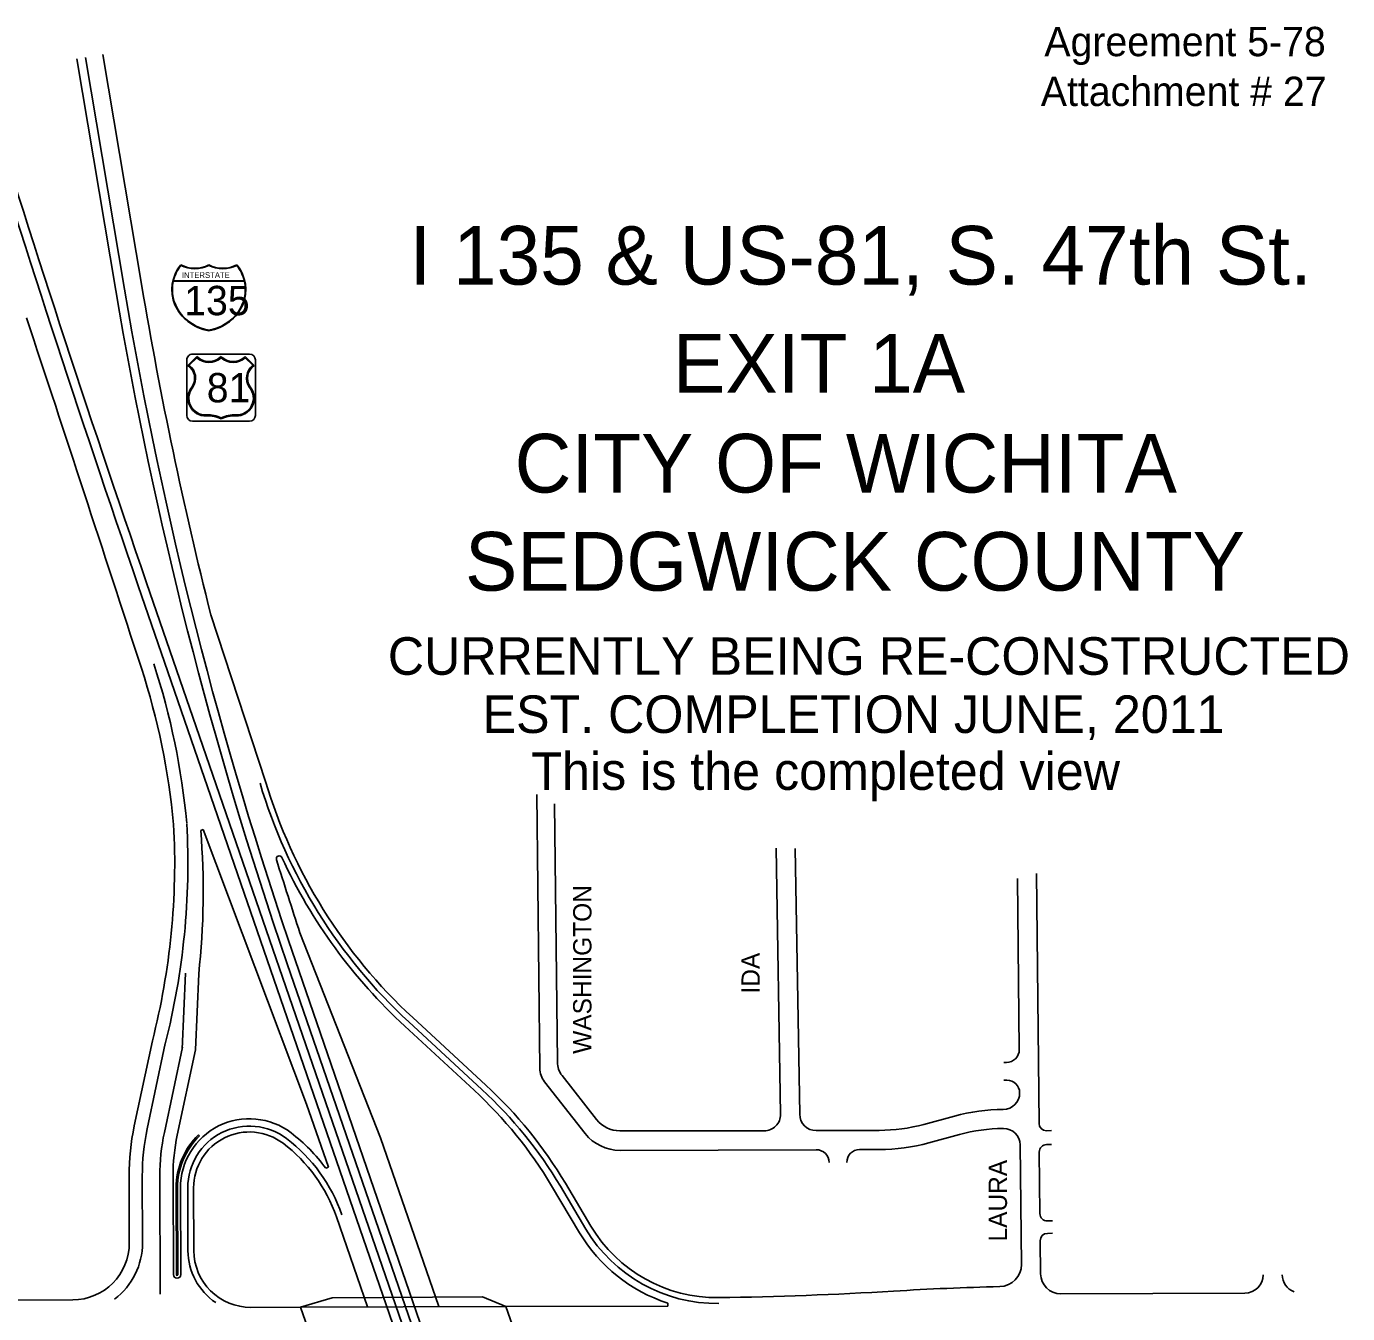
# Model space of a CAD drawing. Extents: x 36.719 to 37.381, y -61.767 to -61.005.
# Drawn here: x 36.906 to 37.2473, y -61.3839 to -61.0514 of the extents above; entities that cross this region are included whole.
import ezdxf

# ---------------------------------------------------------------- set-up
doc = ezdxf.new("R2010")
doc.units = 0
for name, color, linetype in [('PL Inter Bridges', 7, 'Continuous'), ('PL Inter City1 Maintenance Attch', 7, 'Continuous'), ('PL Inter Maintenance Info', 7, 'Continuous'), ('PL Inter Road Lines', 7, 'Continuous'), ('PL Inter Route Shields', 7, 'Continuous'), ('PL Inter Street Names', 7, 'Continuous'), ('PL Inter Title Text', 7, 'Continuous')]:
    doc.layers.add(name, color=color, linetype=linetype)

msp = doc.modelspace()

# ---------------------------------------------------------------- linework, layer by layer
at = {"layer": 'PL Inter Bridges'}
for p, q in [((36.976809903974114, -61.38218232199867), (37.029840036914464, -61.38201120515837)), ((36.98287398463139, -61.399610796911475), (36.97680990397412, -61.38218232199867)), ((37.02984003691446, -61.38201120515837), (37.03590411757172, -61.399439680071154))]:
    msp.add_line(p, q, dxfattribs=at)
msp.add_lwpolyline([(36.976809903974114, -61.38218232199867), (36.9849352750809, -61.379762797881725), (37.02379082082965, -61.37955611944688), (37.029840036914464, -61.38201120515837)], close=True, dxfattribs=at)
at = {"layer": 'PL Inter Maintenance Info'}
for p, q in [((36.92127972220997, -61.05945787176206), (36.93133734892905, -61.11930075074061)), ((36.93488844594139, -61.19590994651861), (37.041334083755444, -61.50466454509036)), ((36.94708765018, -61.29597964120671), (36.946235255080246, -61.315592194542724)), ((36.97549298022184, -61.29276780591683), (37.04777994672285, -61.502442281849575)), ((37.00476156356574, -61.30854398278014), (37.023630330905306, -61.32596130647822)), ((36.937181344986314, -61.33611239294627), (36.94186019284281, -61.31408729517314)), ((36.94162760477136, -61.3370569232852), (36.94630645262784, -61.31503182551205)), ((36.93597223823986, -61.365576286432585), (36.93591662737706, -61.34834212611065)), ((36.94056063855721, -61.37887107751771), (36.94046208098602, -61.34832745892684)), ((36.94766899504182, -61.35139438062665), (36.94772135709727, -61.36762172273667)), ((37.043907025083016, -61.35096880107722), (37.05048599794723, -61.36201329167202))]:
    msp.add_line(p, q, dxfattribs=at)
for centre, radius, start, end in [((41.04167307869524, -59.78006282514559), 4.343996212121211, 197.16525139161826, 199.02204596677248), ((37.999248213431436, -60.939819933177205), 1.0828882575757572, 189.54038180484136, 199.02204596677083), ((36.75771149252757, -61.27496811574345), 0.1905306772734735, 5.348896065776444, 18.001127054876576), ((37.09776815341023, -61.207786843782), 0.1371212121212121, 196.554696097129, 227.29061004262036), ((36.75829850062337, -61.26745803824221), 0.18939431136403187, 345.70550088219494, 3.061619056686423), ((36.94758074362916, -61.40834835936068), 0.11212121212121211, 30.781375674954287, 47.290610042625964), ((36.993870993846144, -61.348155120056255), 0.057954668182070374, 168.0067979425862, 180.18488029677582), ((36.963578031915695, -61.35134304564948), 0.01590911969702102, 52.74726410297071, 180.18488029690482), ((36.993870993846144, -61.348155120056255), 0.05340919090929763, 168.0067979425862, 180.18488029677582), ((36.947756823084895, -61.37214692960665), 0.04204553560614831, 19.125260750426182, 52.74726410303511), ((37.084330266333644, -61.34185258912316), 0.03939401515166666, 210.78186589834962, 270.74958359801246), ((36.91788518183364, -61.36563464940435), 0.018087150568240524, 306.92146369700316, 0.18488029681042661), ((36.96391448396951, -61.36756947108623), 0.016193211174327652, 180.18488020721014, 236.20073766770903)]:
    msp.add_arc(centre, radius, start, end, dxfattribs=at)
at = {"layer": 'PL Inter Road Lines'}
for p, q in [((36.919038428955915, -61.05983455970392), (36.929096055675, -61.119677438682466)), ((36.92576230871807, -61.058704495878345), (36.93581993543715, -61.11854737485689)), ((36.93703706693053, -61.19516919210502), (37.043482704744584, -61.503923790676765)), ((36.96778321226955, -61.24642515054808), (36.95360407394512, -61.20335652343591)), ((37.0378295305496, -61.24983678410088), (37.03860060959059, -61.32051902952442)), ((37.04240138197973, -61.2522317058784), (37.04312894670271, -61.31892513881805)), ((36.95162516784537, -61.2588565124607), (36.95099895849782, -61.25907489483698)), ((36.978364355049166, -61.329767305891096), (36.95162516784537, -61.2588565124607)), ((37.09967550606931, -61.263622757142016), (37.10080261611979, -61.33237647022123)), ((37.1046014066259, -61.26370785673985), (37.1057268380057, -61.332359170907964)), ((37.16244276420931, -61.31566064274562), (37.161996031218024, -61.27148128430319)), ((37.16756023037004, -61.33474350424225), (37.16690772861044, -61.27021478193427)), ((36.97665022277054, -61.285515558855046), (36.99741306223575, -61.33845314952223)), ((36.973344359232705, -61.29350856033042), (37.045631325733716, -61.50318303626317)), ((36.95049352589295, -61.29612766638826), (36.949641130793204, -61.31574021972427)), ((37.003733866440385, -61.3096573213326), (37.02162315047261, -61.32617050659312)), ((37.00578926069109, -61.30743064422768), (37.024658028030665, -61.324847967925756)), ((36.933846666820955, -61.33540399873405), (36.93852551467745, -61.31337890096092)), ((36.94496228293673, -61.33776531749742), (36.949641130793204, -61.31574021972427)), ((37.15842658722875, -61.31901104265815), (37.159140176969665, -61.319008535714495)), ((37.04434270898882, -61.3223735087618), (37.05328727009734, -61.33375749562718)), ((37.0398143718767, -61.32396739946818), (37.05034108280813, -61.337365031562726)), ((37.15844256759437, -61.32355647820367), (37.15922987783238, -61.32355371226931)), ((36.98401640023185, -61.34606627509245), (36.978364355049216, -61.329767305891075)), ((37.14575866533054, -61.33285255169433), (37.13781076440427, -61.33499781874307)), ((37.05924422720963, -61.33665278690042), (37.096556240980206, -61.33665278690042)), ((37.12627147843458, -61.336548392988725), (37.11000315458956, -61.33660554595495)), ((37.15828499850507, -61.336058111039705), (37.15838741896394, -61.33605707538533)), ((37.16947322308158, -61.33661819665364), (37.17075084849956, -61.33660527757502)), ((36.95044180612863, -61.33769967181199), (36.95070453064439, -61.33797253928873)), ((37.01253718841227, -61.38206703773129), (36.99741306223577, -61.33845314952221)), ((37.147041878323606, -61.337606668316816), (37.13909397727259, -61.33975193539921)), ((37.16300374540036, -61.371138500033915), (37.16269166118625, -61.340275141746915)), ((37.16950960852097, -61.34021650474229), (37.17079073776769, -61.34020355023374)), ((37.11002045410112, -61.34152976784001), (37.059316440322334, -61.3417078983472)), ((37.126288777935756, -61.34147261487377), (37.12119464991705, -61.341490511279666)), ((37.16779577785846, -61.35803781455817), (37.167634916082314, -61.342129497481594)), ((36.98401640023188, -61.34606627509245), (36.98330063739578, -61.346314482438565)), ((36.932563165078555, -61.365587286765425), (36.93250755421575, -61.34835312644349)), ((36.9439533492102, -61.3737892317175), (36.943871154147324, -61.348316458594)), ((37.04520873158914, -61.350193401640965), (37.05178770445336, -61.361237892235756)), ((36.94463792898631, -61.35116562064559), (36.944711002600805, -61.373811598854516)), ((36.945016715650674, -61.35116439838394), (36.94508978926522, -61.37381037659285)), ((36.945774288979464, -61.35116195386065), (36.9458472825228, -61.37378311750225)), ((36.949184138669075, -61.351389491592194), (36.949236500724524, -61.367616833702215)), ((37.04162583526947, -61.35084006207586), (37.048858774321964, -61.36298240237528)), ((36.99411560834261, -61.38212648021049), (36.98605011460734, -61.358867778318086)), ((37.16970877060721, -61.35991250696919), (37.171009079025076, -61.35989935849931)), ((37.169741325931504, -61.3631320457861), (37.17104476942289, -61.363118865614894)), ((37.16795285292151, -61.37357164718791), (37.167866633530224, -61.36504503852504)), ((36.8605080665753, -61.38049792909615), (36.91793254453059, -61.380312632649066)), ((37.0716414757246, -61.38114241409678), (37.07164392025089, -61.381899987425555)), ((37.17317790694962, -61.378727294912466), (37.22073060834917, -61.37857236789374)), ((36.96396184666639, -61.38224745433097), (36.97681813203472, -61.38220596986152)), ((37.02984826497506, -61.38203485302125), (37.07164392025089, -61.381899987425555))]:
    msp.add_line(p, q, dxfattribs=at)
for centre, radius, start, end in [((41.04167307869524, -59.78006282514559), 4.341723484848484, 197.16525139161826, 199.02204596677248), ((37.999248213431436, -60.939819933177205), 1.0783428030303028, 189.54038180484136, 194.14580901454656), ((37.999248213431436, -60.939819933177205), 1.0851609848484847, 189.54038180484136, 199.02204596677083), ((21.69306379593849, -66.17009649002765), 16.027130804261606, 18.00112705488139, 18.341437322372744), ((36.75771149252757, -61.27496811574345), 0.1871215863643826, 5.348896065776444, 18.001127054876576), ((37.09776815341023, -61.207786843782), 0.1356060606060606, 196.554696097129, 227.29061004262036), ((36.75829850062337, -61.26745803824221), 0.18598522045494095, 345.70550088219494, 3.061619056686423), ((36.75771149252757, -61.27496811574345), 0.19393978181895535, 353.7363487547399, 4.700617879811375), ((36.9712981448117, -61.26640430930935), 0.0007575757575757575, 24.867206933212117, 197.3471149861719), ((38.08854675039943, -60.91741200816408), 1.1712446850186722, 197.34711498620126, 198.3175993841586), ((37.09776815341023, -61.207786843782), 0.1386363636363636, 204.86720693302152, 227.29061004262036), ((37.15912853307447, -61.315694155599594), 0.003314400568195075, 270.2012875057374, 0.5793439183368037), ((37.04881042682304, -61.31886315903492), 0.005681818181818181, 180.62502007401605, 218.15722658733466), ((37.04428208971091, -61.3204570497413), 0.005681818181818181, 180.62502007393402, 218.15722658731403), ((36.94660126032179, -61.4074442209231), 0.1106060606060606, 30.781375674987757, 47.29061004261109), ((36.94758074362916, -61.40834835936068), 0.11363636363636362, 30.781375674954287, 47.290610042625964), ((37.15924152172749, -61.32686809238423), 0.0033144005681950747, 0.23748018410356053, 90.20128750469439), ((37.158294558270796, -61.32687201739139), 0.0042613721591079545, 270.47079387211124, 0.23748018410253735), ((36.963578031915695, -61.35134304564948), 0.017803065909155872, 52.747264103125595, 180.18488029690482), ((37.09654127025809, -61.33239144103838), 0.0042613721591079545, 270.2012875021808, 0.2012887800311347), ((37.109988183867415, -61.33234420009292), 0.004261372159107954, 180.2012887518984, 270.20128750278786), ((37.158738858298776, -61.38094226983708), 0.04981070568201741, 90.47079387215696, 105.10509875614324), ((36.993870993846144, -61.348155120056255), 0.061363759091161284, 168.0067979425862, 180.18488029677582), ((36.963578031915695, -61.35134304564948), 0.014393968181869506, 52.74726410297071, 180.18488029690482), ((37.05924422720963, -61.329077029324665), 0.007575757575757574, 218.15722658737843, 270.0000000000042), ((37.12611378682806, -61.29166221657532), 0.04488645340927045, 270.20128750255736, 285.1050957493567), ((37.158738858298776, -61.38094226983708), 0.04488645340927045, 90.57934391818429, 105.10509875614324), ((37.15843050687004, -61.34031822970202), 0.004261372159107954, 0.5793439180236817, 90.57934325931845), ((37.169454072945115, -61.33472435407829), 0.0018939393939393936, 180.57934391817773, 270.5793430862109), ((36.993870993846144, -61.348155120056255), 0.05000010000020672, 168.0067979425862, 180.18488029677582), ((36.963578031915695, -61.35134304564948), 0.018939431818251327, 133.91507078933523, 180.18488029690482), ((36.963578031915695, -61.35134304564948), 0.018560643181886178, 133.91507078930454, 180.18488029690485), ((36.947756823084895, -61.37214692960665), 0.040530384090996796, 19.125260750426182, 52.74726410303511), ((36.947756823084696, -61.37214692960681), 0.043939481818507396, 36.00881340902926, 52.74726410288912), ((37.05927651847657, -61.33034433210895), 0.011363636363636362, 218.1572265873793, 270.20128750206436), ((37.12611378682806, -61.29166221657532), 0.04981070568201741, 270.20128750255736, 285.1050957493567), ((37.16952875865738, -61.34211034731764), 0.0018939393939393936, 90.57934308454347, 180.57934391795396), ((37.11003209799609, -61.34484414795492), 0.003314400568195076, 0.20128750261514688, 90.20128750195646), ((37.12120629381207, -61.34480489139457), 0.003314400568195076, 90.2012875025992, 180.20128750261517), ((37.16968962043352, -61.35801866439421), 0.0018939393939393936, 180.57934391817176, 270.579344212182), ((37.084330266333644, -61.34185258912316), 0.04128796136380151, 210.78159592297274, 252.10195054270517), ((37.084330266333644, -61.34185258912316), 0.037878863636515145, 210.78186589834962, 270.74958359801246), ((37.16976047610529, -61.36502588836107), 0.0018939393939393936, 90.57934421535352, 180.5793439183445), ((36.91788518183364, -61.36563464940435), 0.014678059659149617, 270.1848805232029, 0.18488029681043372), ((36.96391448396951, -61.36756947108623), 0.014678059659176138, 180.18488020721014, 270.1848805230844), ((37.15732221767516, -61.3711959505258), 0.005681818181818181, 271.4316582013578, 0.5793439181845343), ((36.944900315861844, -61.37378617315638), 0.0009469715908818914, 180.18505618366385, 0.18488029738836076), ((36.94490039593301, -61.37381098772366), 0.0001893943182001072, 180.18488029827614, 0.18488028457809946), ((37.173160930365476, -61.37351897883007), 0.005208343750020832, 180.5794022429794, 270.1867557887165), ((37.22071516917084, -61.373837535110866), 0.004734857954576593, 270.1868274261059, 0.1866693713587324), ((37.23510906096022, -61.37379063971527), 0.004734857954601056, 180.18666937236884, 249.90857769388722), ((37.17660483899021, -62.14273686435134), 0.7661000170485187, 91.43165820135255, 93.48950014620294), ((37.072464471445834, -60.434920818791085), 0.9448882534037744, 270.74958359803736, 273.48950014622346)]:
    msp.add_arc(centre, radius, start, end, dxfattribs=at)
at = {"layer": 'PL Inter Route Shields'}
for points in [[(36.94391933273917, -61.11726260815114), (36.962288985496244, -61.11726262071901)], [(36.9439469880641, -61.11714345243552), (36.96226133033439, -61.11714346496554)], [(36.94740140686981, -61.15188658880034), (36.94740141665968, -61.1375773330766)], [(36.94768033364018, -61.13899289808876), (36.9500100467655, -61.136663188151275)], [(36.94804729746862, -61.138962957584006), (36.9500133684392, -61.13699688930367)], [(36.94889086436455, -61.136087887409765), (36.96364722773708, -61.136087897505554)], [(36.964490788880525, -61.13896296883406), (36.96252472060016, -61.13699689786349)], [(36.962528042730476, -61.13666319671564), (36.96485775448646, -61.13899290984093)], [(36.96513667340391, -61.13757734521043), (36.965136663614025, -61.151886600934176)], [(36.96364721590915, -61.153376046601), (36.94889085253664, -61.15337603650522)]]:
    msp.add_lwpolyline(points, dxfattribs=at)
for centre, radius, start, end in [((36.94889086363819, -61.13757733484961), 0.0014894466858552302, 89.99996080027657, 179.99996080027657), ((36.945487245521875, -61.14228527219357), 0.003955928112747722, 326.43355266031193, 56.331957113301534), ((36.945487245521875, -61.14228527219357), 0.00419423958248456, 326.23382125888503, 52.38348593421893), ((36.953141209553785, -61.133571163825614), 0.004400543870874347, 224.63966590458205, 315.2987349053213), ((36.953141209553785, -61.133571163825614), 0.004638855340611184, 227.6025230027635, 312.39739859770486), ((36.95939688563439, -61.13357116810552), 0.004400543870874347, 224.70118669531664, 315.36025569605584), ((36.95939688563439, -61.13357116810552), 0.004638855340611184, 227.6025230027635, 312.39739859770486), ((36.96705083774255, -61.14228528694661), 0.0041942395824845595, 127.61643566633423, 213.76610034166816), ((36.96705083774255, -61.14228528694661), 0.0039559281127477235, 123.66796448716686, 213.56636893998694), ((36.96364722606826, -61.137577344945385), 0.0014894466858552302, 359.9999608002766, 89.99996080027658), ((36.95226812168784, -61.1474378931907), 0.004575587975222133, 139.6025632293804, 272.75118498365214), ((36.95226812168784, -61.1474378931907), 0.004337276505485296, 139.41993617370449, 272.7511849835674), ((36.960269954526076, -61.14743789866526), 0.004575587975222135, 267.24873661690106, 40.397358371003236), ((36.960269954526076, -61.14743789866526), 0.004337276505485298, 267.2487366169858, 40.57998542684871), ((36.9488908538483, -61.15188658999055), 0.0014894466858552302, 179.9999608002766, 269.9999608002766), ((36.95289719008289, -61.15962731013391), 0.0076271309583810214, 63.513227090378756, 93.07607975676397), ((36.95289719008289, -61.15962731013391), 0.007865442428117856, 64.37505516850953, 92.63286217869594), ((36.95970044731939, -61.15962731478846), 0.007627130958381022, 87.37075644248776, 116.48669451008965), ((36.95970044731939, -61.15962731478846), 0.00786544242811786, 87.36705942185725, 115.62486643195888), ((36.96364721627837, -61.15188660008633), 0.0014894466858552302, 269.9999608002766, 359.9999608002766)]:
    msp.add_arc(centre, radius, start, end, dxfattribs=at)
for centre, major_axis, ratio, start_param, end_param in [((36.955455822002314, -61.11941316049531), (-0.011907601504075821, 8.146755128573144e-09), 0.9090909090909091, 5.649836424357119, 7.6551820516525835), ((36.955455822002314, -61.11941316049531), (-0.011776530195720591, 8.057080826558061e-09), 0.9090909090909091, 5.659675094385966, 6.0695603696678395), ((36.94949970501691, -61.107207995441456), (-0.007344759723461491, 5.025021951294414e-09), 0.9090909090909087, 1.0519676328703929, 2.0837498015692506), ((36.94949970501691, -61.107207995441456), (-0.00747583103181672, 5.1146962533094965e-09), 0.9090909090909091, 1.0676908496991975, 2.073901803887637), ((36.95075249329036, -61.119413157277464), (0.01190760150407582, -8.146755128424978e-09), 0.9090909090909088, 4.91118856270807, 6.916534190000574), ((36.956708626976415, -61.10720800037354), (-0.007344759723461491, 5.025021951294414e-09), 0.9090909090909087, 1.0578428520190633, 2.089625020717921), ((36.956708626976415, -61.10720800037354), (-0.00747583103181672, 5.1146962533094965e-09), 0.9090909090909091, 1.0676908497006767, 2.0739018038891164), ((36.95075249329036, -61.119413157277464), (0.01177653019572059, -8.057080826434217e-09), 0.909090909090909, 0.21362493751174672, 0.6235102127936207), ((36.955455822002314, -61.11941316049531), (-0.011776530195720591, 8.057080826558061e-09), 0.9090909090909091, 6.080935335112396, 7.652939311886402), ((36.95075249329036, -61.119413157277464), (0.01177653019572059, -8.057080826434217e-09), 0.909090909090909, 4.91343130247129, 6.485435279246776)]:
    msp.add_ellipse(centre, major_axis=major_axis, ratio=ratio, start_param=start_param, end_param=end_param, dxfattribs=at)

# ---------------------------------------------------------------- texts
at = {"layer": 'PL Inter City1 Maintenance Attch'}
for s, p in [('Agreement 5-78', (37.16894226244227, -61.05913145647223)), ('Attachment # 27', (37.16801743212, -61.07199141443335))]:
    msp.add_text(s, height=0.007579999999999998, dxfattribs=at).set_placement(p)
at = {"layer": 'PL Inter Route Shields'}
msp.add_text('INTERSTATE', height=0.0014892083443582185, rotation=359.9999608002766, dxfattribs=at).set_placement((36.9461335482291, -61.116393979941265))
for s, p in [('135', (36.94674079268197, -61.12602012786827)), ('81', (36.95256391193826, -61.148521967069534))]:
    msp.add_text(s, height=0.007579999999999998, dxfattribs=at).set_placement(p)
at = {"layer": 'PL Inter Street Names'}
for s, p in [('WASHINGTON', (37.05194529818387, -61.316773429560406)), ('IDA', (37.095423104621084, -61.301198793640545)), ('LAURA', (37.15927472350743, -61.365239371978774))]:
    msp.add_text(s, height=0.004729999999999999, rotation=90, dxfattribs=at).set_placement(p)
at = {"layer": 'PL Inter Title Text'}
for s, height, p in [('I 135 & US-81, S. 47th St.', 0.015149999999999999, (37.00491229227217, -61.11811401017349)), ('EXIT 1A', 0.015149999999999999, (37.073019790441116, -61.146007669631835)), ('CITY OF WICHITA', 0.015149999999999999, (37.03210720804365, -61.171812851939855)), ('SEDGWICK COUNTY', 0.015149999999999999, (37.01928278482588, -61.19714999939598)), ('CURRENTLY BEING RE-CONSTRUCTED', 0.009696000000000001, (36.99935224966963, -61.21888145318216)), ('EST. COMPLETION JUNE, 2011', 0.009696000000000001, (37.02382068326339, -61.233909761204394)), ('This is the completed view', 0.009696000000000001, (37.03641845395455, -61.24860831101302))]:
    msp.add_text(s, height=height, dxfattribs=at).set_placement(p)

doc.saveas('drawing.dxf')
